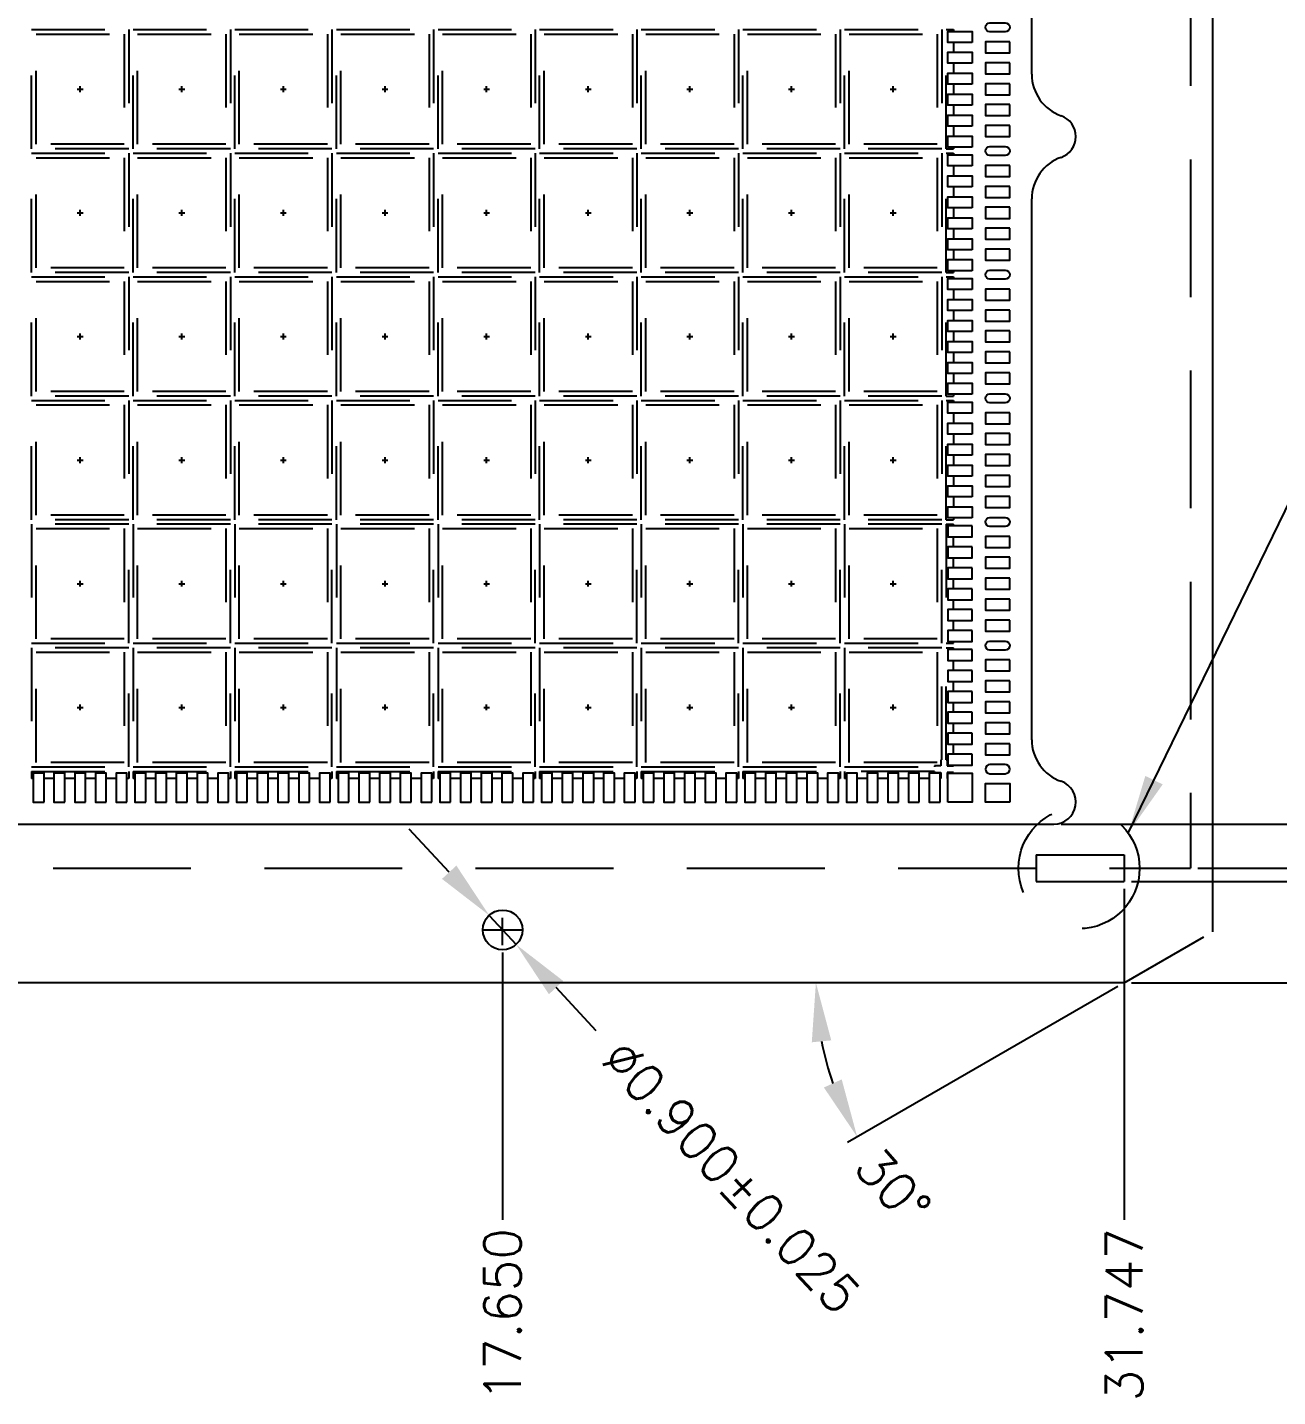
# Model space of a CAD drawing. Header units: millimetres. Extents: x 403.6 to 411.78, y 94.48 to 100.
# Drawn here: x 407 to 408.701, y 94.486 to 96.35 of the extents above; entities that cross this region are included whole.
import ezdxf

# ---------------------------------------------------------------- set-up
doc = ezdxf.new("R2010")
doc.units = ezdxf.units.MM
doc.header["$LTSCALE"] = 0.5
doc.header["$PDMODE"] = 98
for name, pattern in [('CENTER', [50.8, 31.75, -6.35, 6.35, -6.35]), ('HIDDEN', [0.375, 0.25, -0.125]), ('PHANTOM2', [31.75, 15.875, -3.175, 3.175, -3.175, 3.175, -3.175])]:
    doc.linetypes.add(name, pattern=pattern)
for name, color, linetype in [('1', 7, 'HIDDEN'), ('1D', 4, 'Continuous'), ('BTM', 7, 'HIDDEN'), ('CEN', 2, 'CENTER'), ('DIM', 3, 'Continuous'), ('PKG', 1, 'PHANTOM2')]:
    doc.layers.add(name, color=color, linetype=linetype)
doc.styles.add('SIMPLEX', font='simplex.shx')
doc.dimstyles.new('Standard2', dxfattribs={"dimtxt": 0.05, "dimasz": 0.08, "dimexe": 0.015, "dimexo": 0.01, "dimgap": 0.01, "dimtad": 1, "dimdec": 3, "dimlfac": 16.666667, "dimrnd": 0.0005, "dimzin": 1, "dimtxsty": 'SIMPLEX', "dimcen": 0.015, "dimclrd": 256, "dimclre": 256, "dimclrt": 256, "dimazin": 3, "dimtp": 0.03, "dimtm": 0.05, "dimtfac": 0.8, "dimtdec": 3, "dimtmove": 0, "dimatfit": 3, "dimfxl": 0.05, "dimtzin": 4, "dimlwd": -1, "dimlwe": -1})

# ---------------------------------------------------------------- blocks, each defined once
blk = doc.blocks.new('*D10')
at = {"layer": 'Defpoints', "color": 0, "ltscale": 0.1, "transparency": 16777216}
for p in [(406.5872, 97.1071), (408.492, 95.0491), (409.1126, 95.0491)]:
    blk.add_point(p, dxfattribs=at)
at = {"layer": 'DIM', "ltscale": 0.1, "transparency": 16777216}
blk.add_line((408.502, 95.0491), (409.1126, 95.0491), dxfattribs=at)
at = {"layer": 'DIM', "ltscale": 0.1, "transparency": 16777216, "insert": (409.2464, 95.0491), "char_height": 0.05, "attachment_point": 5, "style": 'SIMPLEX'}
blk.add_mtext('\\A1;34.300', dxfattribs=at)
blk = doc.blocks.new('*D19')
at = {"layer": 'Defpoints', "color": 0, "transparency": 16777216}
for p in [(408.582, 99.0451), (408.582, 95.2051), (409.9498, 95.2051)]:
    blk.add_point(p, dxfattribs=at)
at = {"layer": 'DIM', "transparency": 16777216}
for p, q in [((408.592, 99.0451), (409.9648, 99.0451)), ((409.9498, 98.9651), (409.9498, 97.6577)), ((409.9498, 95.2851), (409.9498, 96.5924)), ((408.592, 95.2051), (409.9648, 95.2051))]:
    blk.add_line(p, q, dxfattribs=at)
for points in [[(409.9365, 98.9651), (409.9631, 98.9651), (409.9498, 99.0451)], [(409.9365, 95.2851), (409.9631, 95.2851), (409.9498, 95.2051)]]:
    blk.add_solid(points, dxfattribs=at)
at = {"layer": 'DIM', "transparency": 16777216, "insert": (409.9498, 97.1251), "char_height": 0.05, "attachment_point": 5, "rotation": 90, "style": 'SIMPLEX'}
blk.add_mtext('\\A1;64.000%%P0.500(TAPE WIDTH)', dxfattribs=at)
blk = doc.blocks.new('*D20')
at = {"layer": 'Defpoints', "color": 0, "transparency": 16777216}
for p in [(408.3962, 98.9491), (408.3962, 95.2651), (409.7707, 95.2651)]:
    blk.add_point(p, dxfattribs=at)
at = {"layer": 'DIM', "transparency": 16777216}
for p, q in [((408.4062, 98.9491), (409.7857, 98.9491)), ((409.7707, 98.8691), (409.7707, 97.5254)), ((409.7707, 95.3451), (409.7707, 96.6887)), ((408.4062, 95.2651), (409.7857, 95.2651))]:
    blk.add_line(p, q, dxfattribs=at)
for points in [[(409.7574, 98.8691), (409.7841, 98.8691), (409.7707, 98.9491)], [(409.7574, 95.3451), (409.7841, 95.3451), (409.7707, 95.2651)]]:
    blk.add_solid(points, dxfattribs=at)
at = {"layer": 'DIM', "transparency": 16777216, "insert": (409.7707, 97.1071), "char_height": 0.05, "attachment_point": 5, "rotation": 90, "style": 'SIMPLEX'}
blk.add_mtext('\\A1;59.3X61.4(MOLD PKG)', dxfattribs=at)
blk = doc.blocks.new('*D24')
at = {"layer": 'Defpoints', "color": 0, "transparency": 16777216}
for p in [(406.5872, 97.1071), (408.492, 95.1871), (409.1126, 95.1485)]:
    blk.add_point(p, dxfattribs=at)
at = {"layer": 'DIM', "transparency": 16777216}
for p, q in [((408.502, 95.1871), (408.7926, 95.1871)), ((408.7926, 95.1871), (408.9526, 95.1485)), ((408.9526, 95.1485), (409.1126, 95.1485))]:
    blk.add_line(p, q, dxfattribs=at)
at = {"layer": 'DIM', "transparency": 16777216, "insert": (409.2464, 95.1485), "char_height": 0.05, "attachment_point": 5, "style": 'SIMPLEX'}
blk.add_mtext('\\A1;32.000', dxfattribs=at)
blk = doc.blocks.new('*D25')
at = {"layer": 'Defpoints', "color": 0, "ltscale": 0.1, "transparency": 16777216}
for p in [(406.5872, 97.1071), (408.492, 95.1871), (408.492, 94.7262)]:
    blk.add_point(p, dxfattribs=at)
at = {"layer": 'DIM', "ltscale": 0.1, "transparency": 16777216}
blk.add_line((408.492, 95.1771), (408.492, 94.7262), dxfattribs=at)
at = {"layer": 'DIM', "color": 1, "ltscale": 0.1, "transparency": 16777216, "insert": (408.492, 94.5972), "char_height": 0.05, "attachment_point": 5, "rotation": 90, "style": 'SIMPLEX'}
blk.add_mtext('\\A1;{\\C256;31.747}', dxfattribs=at)
blk = doc.blocks.new('*D26')
at = {"layer": 'Defpoints', "color": 0, "ltscale": 0.1, "transparency": 16777216}
for p in [(406.5872, 97.1071), (407.6462, 95.1002), (407.6462, 94.7262)]:
    blk.add_point(p, dxfattribs=at)
at = {"layer": 'DIM', "ltscale": 0.1, "transparency": 16777216}
blk.add_line((407.6462, 95.0902), (407.6462, 94.7262), dxfattribs=at)
at = {"layer": 'DIM', "ltscale": 0.1, "transparency": 16777216, "insert": (407.6462, 94.5972), "char_height": 0.05, "attachment_point": 5, "rotation": 90, "style": 'SIMPLEX'}
blk.add_mtext('\\A1;17.650', dxfattribs=at)
blk = doc.blocks.new('*D27')
at = {"layer": 'Defpoints', "color": 0, "ltscale": 0.1, "transparency": 16777216}
for p in [(407.6279, 95.1409), (407.6646, 95.1012)]:
    blk.add_point(p, dxfattribs=at)
at = {"layer": 'DIM', "linetype": 'ByBlock', "ltscale": 0.1, "transparency": 16777216}
for p, q in [((407.5735, 95.1995), (407.5191, 95.2582)), ((407.6279, 95.1409), (407.6646, 95.1012)), ((407.7733, 94.9839), (407.7189, 95.0426))]:
    blk.add_line(p, q, dxfattribs=at)
at = {"layer": 'DIM', "ltscale": 0.1, "transparency": 16777216}
for points in [[(407.5833, 95.2086), (407.5637, 95.1905), (407.6279, 95.1409)], [(407.7287, 95.0516), (407.7092, 95.0335), (407.6646, 95.1012)]]:
    blk.add_solid(points, dxfattribs=at)
at = {"layer": 'DIM', "ltscale": 0.1, "transparency": 16777216, "insert": (407.9573, 94.7853), "char_height": 0.05, "attachment_point": 5, "rotation": 312.8162, "style": 'SIMPLEX'}
blk.add_mtext('\\A1;∅0.900%%P0.025', dxfattribs=at)
blk = doc.blocks.new('*D37')
at = {"layer": 'Defpoints', "color": 0, "transparency": 16777216}
for p in [(408.612, 95.1183), (404.7345, 95.0491), (408.492, 95.0491), (408.492, 95.0491), (408.0789, 94.9762)]:
    blk.add_point(p, dxfattribs=at)
at = {"layer": 'DIM', "transparency": 16777216}
blk.add_line((408.4834, 95.0441), (408.1157, 94.8318), dxfattribs=at)
blk.add_arc((408.492, 95.0491), 0.4195, 190.9423, 199.0577, dxfattribs=at)
for points in [[(408.0669, 94.9681), (408.0934, 94.9707), (408.0725, 95.0491)], [(408.1076, 94.9176), (408.0834, 94.9065), (408.1287, 94.8393)]]:
    blk.add_solid(points, dxfattribs=at)
at = {"layer": 'DIM', "transparency": 16777216, "insert": (408.1776, 94.7713), "char_height": 0.05, "attachment_point": 5, "rotation": 311.4489, "style": 'SIMPLEX'}
blk.add_mtext('\\A1;30°', dxfattribs=at)
blk = doc.blocks.new('*U239')
at = {"layer": 'CEN', "ltscale": 0.003}
for p, q in [((-0.004, 0), (0.004, 0)), ((0, -0.004), (0, 0.004))]:
    blk.add_line(p, q, dxfattribs=at)
at = {"layer": 'PKG', "color": 1, "ltscale": 0.01}
blk.add_lwpolyline([(0.06, 0.075), (0.06, -0.075), (-0.06, -0.075), (-0.06, 0.075)], close=True, dxfattribs=at)
blk = doc.blocks.new('*U240')
at = {"layer": 'DIM', "color": 0, "linetype": 'ByBlock', "lineweight": -2, "transparency": 16777216}
for p in [(2.0745, 0.8415), (2.2128, 0.8415), (2.3511, 0.8415), (2.4894, 0.8415), (2.6277, 0.8415), (2.766, 0.8415), (2.9043, 0.8415), (3.0426, 0.8415), (3.1809, 0.8415), (2.0745, 0.6732), (2.2128, 0.6732), (2.3511, 0.6732), (2.4894, 0.6732), (2.6277, 0.6732), (2.766, 0.6732), (2.9043, 0.6732), (3.0426, 0.6732), (3.1809, 0.6732), (2.0745, 0.5049), (2.2128, 0.5049), (2.3511, 0.5049), (2.4894, 0.5049), (2.6277, 0.5049), (2.766, 0.5049), (2.9043, 0.5049), (3.0426, 0.5049), (3.1809, 0.5049), (2.0745, 0.3366), (2.2128, 0.3366), (2.3511, 0.3366), (2.4894, 0.3366), (2.6277, 0.3366), (2.766, 0.3366), (2.9043, 0.3366), (3.0426, 0.3366), (3.1809, 0.3366), (2.0745, 0.1683), (2.2128, 0.1683), (2.3511, 0.1683), (2.4894, 0.1683), (2.6277, 0.1683), (2.766, 0.1683), (2.9043, 0.1683), (3.0426, 0.1683), (3.1809, 0.1683), (2.0745, 0), (2.2128, 0), (2.3511, 0), (2.4894, 0), (2.6277, 0), (2.766, 0), (2.9043, 0), (3.0426, 0), (3.1809, 0)]:
    blk.add_blockref('*U239', p, dxfattribs=at)

msp = doc.modelspace()

# ---------------------------------------------------------------- linework, layer by layer
at = {"color": 2, "linetype": 'HIDDEN', "ltscale": 1.5}
msp.add_line((408.582031, 99.045054), (408.582031, 95.205054), dxfattribs=at)
for p, q in [((408.612031, 96.444054), (408.612031, 95.11835)), ((408.372031, 95.223054), (408.492031, 95.223054)), ((408.372031, 95.223054), (408.372031, 95.187054)), ((408.492031, 95.223054), (408.492031, 95.187054)), ((408.372031, 95.187054), (408.492031, 95.187054)), ((408.492031, 95.049054), (404.734511, 95.049054))]:
    msp.add_line(p, q)
at = {"ltscale": 0.1}
for points in [[(408.330061, 96.343554), (408.309361, 96.343554, -0.41421356), (408.303211, 96.349704), (408.303211, 96.349704, -0.41421356), (408.309361, 96.355854), (408.330061, 96.355854, -0.41421356), (408.336211, 96.349704), (408.336211, 96.349704, -0.41421356)], [(408.330061, 96.175254), (408.309361, 96.175254, -0.41421356), (408.303211, 96.181404), (408.303211, 96.181404, -0.41421356), (408.309361, 96.187554), (408.330061, 96.187554, -0.41421356), (408.336211, 96.181404), (408.336211, 96.181404, -0.41421356)], [(408.330061, 96.006954), (408.309361, 96.006954, -0.41421356), (408.303211, 96.013104), (408.303211, 96.013104, -0.41421356), (408.309361, 96.019254), (408.330061, 96.019254, -0.41421356), (408.336211, 96.013104), (408.336211, 96.013104, -0.41421356)], [(408.330061, 95.838654), (408.309361, 95.838654, -0.41421356), (408.303211, 95.844804), (408.303211, 95.844804, -0.41421356), (408.309361, 95.850954), (408.330061, 95.850954, -0.41421356), (408.336211, 95.844804), (408.336211, 95.844804, -0.41421356)], [(408.330061, 95.670354), (408.309361, 95.670354, -0.41421356), (408.303211, 95.676504), (408.303211, 95.676504, -0.41421356), (408.309361, 95.682654), (408.330061, 95.682654, -0.41421356), (408.336211, 95.676504), (408.336211, 95.676504, -0.41421356)], [(408.330061, 95.502054), (408.309361, 95.502054, -0.41421356), (408.303211, 95.508204), (408.303211, 95.508204, -0.41421356), (408.309361, 95.514354), (408.330061, 95.514354, -0.41421356), (408.336211, 95.508204), (408.336211, 95.508204, -0.41421356)], [(408.330061, 95.346054), (408.309361, 95.346054, 0.41421356), (408.303211, 95.339904), (408.303211, 95.339904, 0.41421356), (408.309361, 95.333754), (408.330061, 95.333754, 0.41421356), (408.336211, 95.339904), (408.336211, 95.339904, 0.41421356)]]:
    msp.add_lwpolyline(points, format="xyb", close=True, dxfattribs=at)
at = {"ltscale": 0.03}
for points in [[(408.285211, 96.329304), (408.252211, 96.329304), (408.252211, 96.344304), (408.285211, 96.344304)], [(408.285211, 96.300804), (408.252211, 96.300804), (408.252211, 96.315804), (408.285211, 96.315804)], [(408.285211, 96.272304), (408.252211, 96.272304), (408.252211, 96.287304), (408.285211, 96.287304)], [(408.285211, 96.243804), (408.252211, 96.243804), (408.252211, 96.258804), (408.285211, 96.258804)], [(408.285211, 96.215304), (408.252211, 96.215304), (408.252211, 96.230304), (408.285211, 96.230304)], [(408.285211, 96.186804), (408.252211, 96.186804), (408.252211, 96.201804), (408.285211, 96.201804)], [(408.285211, 96.161004), (408.252211, 96.161004), (408.252211, 96.176004), (408.285211, 96.176004)], [(408.285211, 96.132504), (408.252211, 96.132504), (408.252211, 96.147504), (408.285211, 96.147504)], [(408.285211, 96.104004), (408.252211, 96.104004), (408.252211, 96.119004), (408.285211, 96.119004)], [(408.285211, 96.075504), (408.252211, 96.075504), (408.252211, 96.090504), (408.285211, 96.090504)], [(408.285211, 96.047004), (408.252211, 96.047004), (408.252211, 96.062004), (408.285211, 96.062004)], [(408.285211, 96.018504), (408.252211, 96.018504), (408.252211, 96.033504), (408.285211, 96.033504)], [(408.285211, 95.992704), (408.252211, 95.992704), (408.252211, 96.007704), (408.285211, 96.007704)], [(408.285211, 95.964204), (408.252211, 95.964204), (408.252211, 95.979204), (408.285211, 95.979204)], [(408.285211, 95.935704), (408.252211, 95.935704), (408.252211, 95.950704), (408.285211, 95.950704)], [(408.285211, 95.907204), (408.252211, 95.907204), (408.252211, 95.922204), (408.285211, 95.922204)], [(408.285211, 95.878704), (408.252211, 95.878704), (408.252211, 95.893704), (408.285211, 95.893704)], [(408.285211, 95.850204), (408.252211, 95.850204), (408.252211, 95.865204), (408.285211, 95.865204)], [(408.285211, 95.824404), (408.252211, 95.824404), (408.252211, 95.839404), (408.285211, 95.839404)], [(408.285211, 95.795904), (408.252211, 95.795904), (408.252211, 95.810904), (408.285211, 95.810904)], [(408.285211, 95.767404), (408.252211, 95.767404), (408.252211, 95.782404), (408.285211, 95.782404)], [(408.285211, 95.738904), (408.252211, 95.738904), (408.252211, 95.753904), (408.285211, 95.753904)], [(408.285211, 95.710404), (408.252211, 95.710404), (408.252211, 95.725404), (408.285211, 95.725404)], [(408.285211, 95.681904), (408.252211, 95.681904), (408.252211, 95.696904), (408.285211, 95.696904)], [(408.285211, 95.671104), (408.252211, 95.671104), (408.252211, 95.656104), (408.285211, 95.656104)], [(408.285211, 95.642604), (408.252211, 95.642604), (408.252211, 95.627604), (408.285211, 95.627604)], [(408.285211, 95.614104), (408.252211, 95.614104), (408.252211, 95.599104), (408.285211, 95.599104)], [(408.285211, 95.585604), (408.252211, 95.585604), (408.252211, 95.570604), (408.285211, 95.570604)], [(408.285211, 95.557104), (408.252211, 95.557104), (408.252211, 95.542104), (408.285211, 95.542104)], [(408.285211, 95.528604), (408.252211, 95.528604), (408.252211, 95.513604), (408.285211, 95.513604)], [(408.285211, 95.502804), (408.252211, 95.502804), (408.252211, 95.487804), (408.285211, 95.487804)], [(408.285211, 95.474304), (408.252211, 95.474304), (408.252211, 95.459304), (408.285211, 95.459304)], [(408.285211, 95.445804), (408.252211, 95.445804), (408.252211, 95.430804), (408.285211, 95.430804)], [(408.285211, 95.417304), (408.252211, 95.417304), (408.252211, 95.402304), (408.285211, 95.402304)], [(408.285211, 95.388804), (408.252211, 95.388804), (408.252211, 95.373804), (408.285211, 95.373804)], [(408.285211, 95.360304), (408.252211, 95.360304), (408.252211, 95.345304), (408.285211, 95.345304)], [(407.022211, 95.295054), (407.022211, 95.334504), (407.007511, 95.334504), (407.007511, 95.295054)], [(407.050411, 95.295054), (407.050411, 95.334504), (407.035711, 95.334504), (407.035711, 95.295054)], [(407.078611, 95.295054), (407.078611, 95.334504), (407.063911, 95.334504), (407.063911, 95.295054)], [(407.106811, 95.295054), (407.106811, 95.334504), (407.092111, 95.334504), (407.092111, 95.295054)], [(407.135011, 95.295054), (407.135011, 95.334504), (407.120311, 95.334504), (407.120311, 95.295054)], [(407.160511, 95.295054), (407.160511, 95.334504), (407.145811, 95.334504), (407.145811, 95.295054)], [(407.188711, 95.295054), (407.188711, 95.334504), (407.174011, 95.334504), (407.174011, 95.295054)], [(407.216911, 95.295054), (407.216911, 95.334504), (407.202211, 95.334504), (407.202211, 95.295054)], [(407.245111, 95.295054), (407.245111, 95.334504), (407.230411, 95.334504), (407.230411, 95.295054)], [(407.273311, 95.295054), (407.273311, 95.334504), (407.258611, 95.334504), (407.258611, 95.295054)], [(407.298811, 95.295054), (407.298811, 95.334504), (407.284111, 95.334504), (407.284111, 95.295054)], [(407.327011, 95.295054), (407.327011, 95.334504), (407.312311, 95.334504), (407.312311, 95.295054)], [(407.355211, 95.295054), (407.355211, 95.334504), (407.340511, 95.334504), (407.340511, 95.295054)], [(407.383411, 95.295054), (407.383411, 95.334504), (407.368711, 95.334504), (407.368711, 95.295054)], [(407.411611, 95.295054), (407.411611, 95.334504), (407.396911, 95.334504), (407.396911, 95.295054)], [(407.437111, 95.295054), (407.437111, 95.334504), (407.422411, 95.334504), (407.422411, 95.295054)], [(407.465311, 95.295054), (407.465311, 95.334504), (407.450611, 95.334504), (407.450611, 95.295054)], [(407.493511, 95.295054), (407.493511, 95.334504), (407.478811, 95.334504), (407.478811, 95.295054)], [(407.521711, 95.295054), (407.521711, 95.334504), (407.507011, 95.334504), (407.507011, 95.295054)], [(407.549911, 95.295054), (407.549911, 95.334504), (407.535211, 95.334504), (407.535211, 95.295054)], [(407.575411, 95.295054), (407.575411, 95.334504), (407.560711, 95.334504), (407.560711, 95.295054)], [(407.603611, 95.295054), (407.603611, 95.334504), (407.588911, 95.334504), (407.588911, 95.295054)], [(407.631811, 95.295054), (407.631811, 95.334504), (407.617111, 95.334504), (407.617111, 95.295054)], [(407.660011, 95.295054), (407.660011, 95.334504), (407.645311, 95.334504), (407.645311, 95.295054)], [(407.688211, 95.295054), (407.688211, 95.334504), (407.673511, 95.334504), (407.673511, 95.295054)], [(407.713711, 95.295054), (407.713711, 95.334504), (407.699011, 95.334504), (407.699011, 95.295054)], [(407.741911, 95.295054), (407.741911, 95.334504), (407.727211, 95.334504), (407.727211, 95.295054)], [(407.770111, 95.295054), (407.770111, 95.334504), (407.755411, 95.334504), (407.755411, 95.295054)], [(407.798311, 95.295054), (407.798311, 95.334504), (407.783611, 95.334504), (407.783611, 95.295054)], [(407.826511, 95.295054), (407.826511, 95.334504), (407.811811, 95.334504), (407.811811, 95.295054)], [(407.852011, 95.295054), (407.852011, 95.334504), (407.837311, 95.334504), (407.837311, 95.295054)], [(407.880211, 95.295054), (407.880211, 95.334504), (407.865511, 95.334504), (407.865511, 95.295054)], [(407.908411, 95.295054), (407.908411, 95.334504), (407.893711, 95.334504), (407.893711, 95.295054)], [(407.936611, 95.295054), (407.936611, 95.334504), (407.921911, 95.334504), (407.921911, 95.295054)], [(407.964811, 95.295054), (407.964811, 95.334504), (407.950111, 95.334504), (407.950111, 95.295054)], [(407.990311, 95.295054), (407.990311, 95.334504), (407.975611, 95.334504), (407.975611, 95.295054)], [(408.018511, 95.295054), (408.018511, 95.334504), (408.003811, 95.334504), (408.003811, 95.295054)], [(408.046711, 95.295054), (408.046711, 95.334504), (408.032011, 95.334504), (408.032011, 95.295054)], [(408.074911, 95.295054), (408.074911, 95.334504), (408.060211, 95.334504), (408.060211, 95.295054)], [(408.103111, 95.295054), (408.103111, 95.334504), (408.088411, 95.334504), (408.088411, 95.295054)], [(408.128611, 95.295054), (408.128611, 95.334504), (408.113911, 95.334504), (408.113911, 95.295054)], [(408.156811, 95.295054), (408.156811, 95.334504), (408.142111, 95.334504), (408.142111, 95.295054)], [(408.185011, 95.295054), (408.185011, 95.334504), (408.170311, 95.334504), (408.170311, 95.295054)], [(408.213211, 95.295054), (408.213211, 95.334504), (408.198511, 95.334504), (408.198511, 95.295054)], [(408.241411, 95.295054), (408.241411, 95.334504), (408.226711, 95.334504), (408.226711, 95.295054)], [(408.252211, 95.295054), (408.252211, 95.334504), (408.285211, 95.334504), (408.285211, 95.295054)]]:
    msp.add_lwpolyline(points, close=True, dxfattribs=at)
at = {"ltscale": 0.1}
for points in [[(408.336211, 96.330054), (408.303211, 96.330054), (408.303211, 96.315054), (408.336211, 96.315054)], [(408.336211, 96.301554), (408.303211, 96.301554), (408.303211, 96.286554), (408.336211, 96.286554)], [(408.336211, 96.273054), (408.303211, 96.273054), (408.303211, 96.258054), (408.336211, 96.258054)], [(408.336211, 96.244554), (408.303211, 96.244554), (408.303211, 96.229554), (408.336211, 96.229554)], [(408.336211, 96.216054), (408.303211, 96.216054), (408.303211, 96.201054), (408.336211, 96.201054)], [(408.336211, 96.161754), (408.303211, 96.161754), (408.303211, 96.146754), (408.336211, 96.146754)], [(408.336211, 96.133254), (408.303211, 96.133254), (408.303211, 96.118254), (408.336211, 96.118254)], [(408.336211, 96.104754), (408.303211, 96.104754), (408.303211, 96.089754), (408.336211, 96.089754)], [(408.336211, 96.076254), (408.303211, 96.076254), (408.303211, 96.061254), (408.336211, 96.061254)], [(408.336211, 96.047754), (408.303211, 96.047754), (408.303211, 96.032754), (408.336211, 96.032754)], [(408.336211, 95.993454), (408.303211, 95.993454), (408.303211, 95.978454), (408.336211, 95.978454)], [(408.336211, 95.964954), (408.303211, 95.964954), (408.303211, 95.949954), (408.336211, 95.949954)], [(408.336211, 95.936454), (408.303211, 95.936454), (408.303211, 95.921454), (408.336211, 95.921454)], [(408.336211, 95.907954), (408.303211, 95.907954), (408.303211, 95.892954), (408.336211, 95.892954)], [(408.336211, 95.879454), (408.303211, 95.879454), (408.303211, 95.864454), (408.336211, 95.864454)], [(408.336211, 95.825154), (408.303211, 95.825154), (408.303211, 95.810154), (408.336211, 95.810154)], [(408.336211, 95.796654), (408.303211, 95.796654), (408.303211, 95.781654), (408.336211, 95.781654)], [(408.336211, 95.768154), (408.303211, 95.768154), (408.303211, 95.753154), (408.336211, 95.753154)], [(408.336211, 95.739654), (408.303211, 95.739654), (408.303211, 95.724654), (408.336211, 95.724654)], [(408.336211, 95.711154), (408.303211, 95.711154), (408.303211, 95.696154), (408.336211, 95.696154)], [(408.336211, 95.656854), (408.303211, 95.656854), (408.303211, 95.641854), (408.336211, 95.641854)], [(408.336211, 95.628354), (408.303211, 95.628354), (408.303211, 95.613354), (408.336211, 95.613354)], [(408.336211, 95.599854), (408.303211, 95.599854), (408.303211, 95.584854), (408.336211, 95.584854)], [(408.336211, 95.571354), (408.303211, 95.571354), (408.303211, 95.556354), (408.336211, 95.556354)], [(408.336211, 95.542854), (408.303211, 95.542854), (408.303211, 95.527854), (408.336211, 95.527854)], [(408.336211, 95.488554), (408.303211, 95.488554), (408.303211, 95.473554), (408.336211, 95.473554)], [(408.336211, 95.460054), (408.303211, 95.460054), (408.303211, 95.445054), (408.336211, 95.445054)], [(408.336211, 95.431554), (408.303211, 95.431554), (408.303211, 95.416554), (408.336211, 95.416554)], [(408.336211, 95.403054), (408.303211, 95.403054), (408.303211, 95.388054), (408.336211, 95.388054)], [(408.336211, 95.374554), (408.303211, 95.374554), (408.303211, 95.359554), (408.336211, 95.359554)], [(408.336211, 95.295054), (408.303211, 95.295054), (408.303211, 95.320254), (408.336211, 95.320254)]]:
    msp.add_lwpolyline(points, close=True, dxfattribs=at)
at = {"color": 0}
msp.add_circle((407.646211, 95.121054), 0.027, dxfattribs=at)
at = {"layer": '1'}
msp.add_line((408.492031, 95.049054), (408.612031, 95.118336), dxfattribs=at)
at = {"layer": '1D', "linetype": 'CENTER'}
for p, q in [((408.366211, 96.285907), (408.366211, 97.022201)), ((408.366211, 95.379907), (408.366211, 96.116201)), ((407.61925, 95.121054), (407.673172, 95.121054)), ((407.646211, 95.100219), (407.646211, 95.137329))]:
    msp.add_line(p, q, dxfattribs=at)
at = {"layer": '1D'}
msp.add_line((404.778211, 95.265054), (408.396211, 95.265054), dxfattribs=at)
at = {"layer": '1D', "color": 2, "linetype": 'HIDDEN', "ltscale": 1.5}
msp.add_line((404.734511, 95.205054), (408.582031, 95.205054), dxfattribs=at)
at = {"layer": '1D', "color": 1, "linetype": 'HIDDEN'}
msp.add_circle((408.430529, 95.205054), 0.082406, dxfattribs=at)
at = {"layer": '1D', "color": 4}
for centre, radius, start, end in [((408.426211, 96.285907), 0.06, 180, 250.528779), ((408.396211, 96.201054), 0.03, 289.471221, 70.528779), ((408.426211, 96.116201), 0.06, 109.471221, 180), ((408.426211, 95.379907), 0.06, 180, 250.528779), ((408.396211, 95.295054), 0.03, 270, 70.528779)]:
    msp.add_arc(centre, radius, start, end, dxfattribs=at)
at = {"layer": 'BTM', "ltscale": 0.03}
for p, q in [((408.249811, 96.184404), (408.249811, 96.346704)), ((408.249811, 96.346704), (408.259561, 96.346704)), ((408.259561, 96.346704), (408.259561, 96.344304)), ((408.259561, 96.329304), (408.259561, 96.315804)), ((408.259561, 96.300804), (408.259561, 96.287304)), ((408.259561, 96.272304), (408.259561, 96.258804)), ((408.259561, 96.243804), (408.259561, 96.230304)), ((408.259561, 96.215304), (408.259561, 96.201804)), ((408.249811, 96.184404), (408.259561, 96.184404)), ((408.259561, 96.186804), (408.259561, 96.184404)), ((408.249811, 96.016104), (408.249811, 96.178404)), ((408.249811, 96.178404), (408.259561, 96.178404)), ((408.259561, 96.178404), (408.259561, 96.176004)), ((408.259561, 96.161004), (408.259561, 96.147504)), ((408.259561, 96.132504), (408.259561, 96.119004)), ((408.259561, 96.104004), (408.259561, 96.090504)), ((408.259561, 96.075504), (408.259561, 96.062004)), ((408.259561, 96.047004), (408.259561, 96.033504)), ((408.249811, 96.016104), (408.259561, 96.016104)), ((408.259561, 96.018504), (408.259561, 96.016104)), ((408.249811, 95.847804), (408.249811, 96.010104)), ((408.249811, 96.010104), (408.259561, 96.010104)), ((408.259561, 96.010104), (408.259561, 96.007704)), ((408.259561, 95.992704), (408.259561, 95.979204)), ((408.259561, 95.964204), (408.259561, 95.950704)), ((408.259561, 95.935704), (408.259561, 95.922204)), ((408.259561, 95.907204), (408.259561, 95.893704)), ((408.259561, 95.878704), (408.259561, 95.865204)), ((408.249811, 95.847804), (408.259561, 95.847804)), ((408.259561, 95.850204), (408.259561, 95.847804)), ((408.249811, 95.679504), (408.249811, 95.841804)), ((408.249811, 95.841804), (408.259561, 95.841804)), ((408.259561, 95.841804), (408.259561, 95.839404)), ((408.259561, 95.824404), (408.259561, 95.810904)), ((408.259561, 95.795904), (408.259561, 95.782404)), ((408.259561, 95.767404), (408.259561, 95.753904)), ((408.259561, 95.738904), (408.259561, 95.725404)), ((408.259561, 95.710404), (408.259561, 95.696904)), ((408.249811, 95.679504), (408.259561, 95.679504)), ((408.259561, 95.681904), (408.259561, 95.679504)), ((408.249811, 95.673504), (408.249811, 95.511204)), ((408.249811, 95.673504), (408.259561, 95.673504)), ((408.259561, 95.671104), (408.259561, 95.673504)), ((408.259561, 95.642604), (408.259561, 95.656104)), ((408.259561, 95.614104), (408.259561, 95.627604)), ((408.259561, 95.585604), (408.259561, 95.599104)), ((408.259561, 95.557104), (408.259561, 95.570604)), ((408.259561, 95.528604), (408.259561, 95.542104)), ((408.249811, 95.511204), (408.259561, 95.511204)), ((408.259561, 95.511204), (408.259561, 95.513604)), ((408.249811, 95.352654), (408.249811, 95.505204)), ((408.249811, 95.505204), (408.259561, 95.505204)), ((408.259561, 95.502804), (408.259561, 95.505204)), ((408.259561, 95.474304), (408.259561, 95.487804)), ((408.259561, 95.445804), (408.259561, 95.459304)), ((408.259561, 95.417304), (408.259561, 95.430804)), ((408.259561, 95.388804), (408.259561, 95.402304)), ((408.259561, 95.360304), (408.259561, 95.373804)), ((407.005111, 95.336904), (407.137411, 95.336904)), ((407.005111, 95.336904), (407.005111, 95.327154)), ((407.007511, 95.327154), (407.005111, 95.327154)), ((407.035711, 95.327154), (407.022211, 95.327154)), ((407.063911, 95.327154), (407.050411, 95.327154)), ((407.092111, 95.327154), (407.078611, 95.327154)), ((407.120311, 95.327154), (407.106811, 95.327154)), ((407.137411, 95.327154), (407.135011, 95.327154)), ((407.137411, 95.336904), (407.137411, 95.327154)), ((407.143411, 95.336904), (407.275711, 95.336904)), ((407.143411, 95.336904), (407.143411, 95.327154)), ((407.145811, 95.327154), (407.143411, 95.327154)), ((407.174011, 95.327154), (407.160511, 95.327154)), ((407.202211, 95.327154), (407.188711, 95.327154)), ((407.230411, 95.327154), (407.216911, 95.327154)), ((407.258611, 95.327154), (407.245111, 95.327154)), ((407.275711, 95.327154), (407.273311, 95.327154)), ((407.275711, 95.336904), (407.275711, 95.327154)), ((407.281711, 95.336904), (407.414011, 95.336904)), ((407.281711, 95.336904), (407.281711, 95.327154)), ((407.284111, 95.327154), (407.281711, 95.327154)), ((407.312311, 95.327154), (407.298811, 95.327154)), ((407.340511, 95.327154), (407.327011, 95.327154)), ((407.368711, 95.327154), (407.355211, 95.327154)), ((407.396911, 95.327154), (407.383411, 95.327154)), ((407.414011, 95.327154), (407.411611, 95.327154)), ((407.414011, 95.336904), (407.414011, 95.327154)), ((407.420011, 95.336904), (407.552311, 95.336904)), ((407.420011, 95.336904), (407.420011, 95.327154)), ((407.422411, 95.327154), (407.420011, 95.327154)), ((407.450611, 95.327154), (407.437111, 95.327154)), ((407.478811, 95.327154), (407.465311, 95.327154)), ((407.507011, 95.327154), (407.493511, 95.327154)), ((407.535211, 95.327154), (407.521711, 95.327154)), ((407.552311, 95.327154), (407.549911, 95.327154)), ((407.552311, 95.336904), (407.552311, 95.327154)), ((407.558311, 95.336904), (407.690611, 95.336904)), ((407.558311, 95.336904), (407.558311, 95.327154)), ((407.560711, 95.327154), (407.558311, 95.327154)), ((407.588911, 95.327154), (407.575411, 95.327154)), ((407.617111, 95.327154), (407.603611, 95.327154)), ((407.645311, 95.327154), (407.631811, 95.327154)), ((407.673511, 95.327154), (407.660011, 95.327154)), ((407.690611, 95.327154), (407.688211, 95.327154)), ((407.690611, 95.336904), (407.690611, 95.327154)), ((407.696611, 95.336904), (407.828911, 95.336904)), ((407.696611, 95.336904), (407.696611, 95.327154)), ((407.699011, 95.327154), (407.696611, 95.327154)), ((407.727211, 95.327154), (407.713711, 95.327154)), ((407.755411, 95.327154), (407.741911, 95.327154)), ((407.783611, 95.327154), (407.770111, 95.327154)), ((407.811811, 95.327154), (407.798311, 95.327154)), ((407.828911, 95.327154), (407.826511, 95.327154)), ((407.828911, 95.336904), (407.828911, 95.327154)), ((407.834911, 95.336904), (407.967211, 95.336904)), ((407.834911, 95.336904), (407.834911, 95.327154)), ((407.837311, 95.327154), (407.834911, 95.327154)), ((407.865511, 95.327154), (407.852011, 95.327154)), ((407.893711, 95.327154), (407.880211, 95.327154)), ((407.921911, 95.327154), (407.908411, 95.327154)), ((407.950111, 95.327154), (407.936611, 95.327154)), ((407.967211, 95.327154), (407.964811, 95.327154)), ((407.967211, 95.336904), (407.967211, 95.327154)), ((407.973211, 95.336904), (408.105511, 95.336904)), ((407.973211, 95.336904), (407.973211, 95.327154)), ((407.975611, 95.327154), (407.973211, 95.327154)), ((408.003811, 95.327154), (407.990311, 95.327154)), ((408.032011, 95.327154), (408.018511, 95.327154)), ((408.060211, 95.327154), (408.046711, 95.327154)), ((408.088411, 95.327154), (408.074911, 95.327154)), ((408.105511, 95.327154), (408.103111, 95.327154)), ((408.105511, 95.336904), (408.105511, 95.327154)), ((408.234061, 95.336904), (408.111511, 95.336904)), ((408.111511, 95.336904), (408.111511, 95.327154)), ((408.113911, 95.327154), (408.111511, 95.327154)), ((408.142111, 95.327154), (408.128611, 95.327154)), ((408.170311, 95.327154), (408.156811, 95.327154)), ((408.198511, 95.327154), (408.185011, 95.327154)), ((408.226711, 95.327154), (408.213211, 95.327154))]:
    msp.add_line(p, q, dxfattribs=at)
for points in [[(407.137411, 96.184404), (407.005111, 96.184404), (407.005111, 96.346704), (407.137411, 96.346704)], [(407.275711, 96.184404), (407.143411, 96.184404), (407.143411, 96.346704), (407.275711, 96.346704)], [(407.414011, 96.184404), (407.281711, 96.184404), (407.281711, 96.346704), (407.414011, 96.346704)], [(407.552311, 96.184404), (407.420011, 96.184404), (407.420011, 96.346704), (407.552311, 96.346704)], [(407.690611, 96.184404), (407.558311, 96.184404), (407.558311, 96.346704), (407.690611, 96.346704)], [(407.828911, 96.184404), (407.696611, 96.184404), (407.696611, 96.346704), (407.828911, 96.346704)], [(407.967211, 96.184404), (407.834911, 96.184404), (407.834911, 96.346704), (407.967211, 96.346704)], [(408.105511, 96.184404), (407.973211, 96.184404), (407.973211, 96.346704), (408.105511, 96.346704)], [(408.243811, 96.184404), (408.111511, 96.184404), (408.111511, 96.346704), (408.243811, 96.346704)], [(407.137411, 96.016104), (407.005111, 96.016104), (407.005111, 96.178404), (407.137411, 96.178404)], [(407.275711, 96.016104), (407.143411, 96.016104), (407.143411, 96.178404), (407.275711, 96.178404)], [(407.414011, 96.016104), (407.281711, 96.016104), (407.281711, 96.178404), (407.414011, 96.178404)], [(407.552311, 96.016104), (407.420011, 96.016104), (407.420011, 96.178404), (407.552311, 96.178404)], [(407.690611, 96.016104), (407.558311, 96.016104), (407.558311, 96.178404), (407.690611, 96.178404)], [(407.828911, 96.016104), (407.696611, 96.016104), (407.696611, 96.178404), (407.828911, 96.178404)], [(407.967211, 96.016104), (407.834911, 96.016104), (407.834911, 96.178404), (407.967211, 96.178404)], [(408.105511, 96.016104), (407.973211, 96.016104), (407.973211, 96.178404), (408.105511, 96.178404)], [(408.243811, 96.016104), (408.111511, 96.016104), (408.111511, 96.178404), (408.243811, 96.178404)], [(407.137411, 95.847804), (407.005111, 95.847804), (407.005111, 96.010104), (407.137411, 96.010104)], [(407.275711, 95.847804), (407.143411, 95.847804), (407.143411, 96.010104), (407.275711, 96.010104)], [(407.414011, 95.847804), (407.281711, 95.847804), (407.281711, 96.010104), (407.414011, 96.010104)], [(407.552311, 95.847804), (407.420011, 95.847804), (407.420011, 96.010104), (407.552311, 96.010104)], [(407.690611, 95.847804), (407.558311, 95.847804), (407.558311, 96.010104), (407.690611, 96.010104)], [(407.828911, 95.847804), (407.696611, 95.847804), (407.696611, 96.010104), (407.828911, 96.010104)], [(407.967211, 95.847804), (407.834911, 95.847804), (407.834911, 96.010104), (407.967211, 96.010104)], [(408.105511, 95.847804), (407.973211, 95.847804), (407.973211, 96.010104), (408.105511, 96.010104)], [(408.243811, 95.847804), (408.111511, 95.847804), (408.111511, 96.010104), (408.243811, 96.010104)], [(407.137411, 95.679504), (407.005111, 95.679504), (407.005111, 95.841804), (407.137411, 95.841804)], [(407.275711, 95.679504), (407.143411, 95.679504), (407.143411, 95.841804), (407.275711, 95.841804)], [(407.414011, 95.679504), (407.281711, 95.679504), (407.281711, 95.841804), (407.414011, 95.841804)], [(407.552311, 95.679504), (407.420011, 95.679504), (407.420011, 95.841804), (407.552311, 95.841804)], [(407.690611, 95.679504), (407.558311, 95.679504), (407.558311, 95.841804), (407.690611, 95.841804)], [(407.828911, 95.679504), (407.696611, 95.679504), (407.696611, 95.841804), (407.828911, 95.841804)], [(407.967211, 95.679504), (407.834911, 95.679504), (407.834911, 95.841804), (407.967211, 95.841804)], [(408.105511, 95.679504), (407.973211, 95.679504), (407.973211, 95.841804), (408.105511, 95.841804)], [(408.243811, 95.679504), (408.111511, 95.679504), (408.111511, 95.841804), (408.243811, 95.841804)], [(407.137411, 95.673504), (407.005111, 95.673504), (407.005111, 95.511204), (407.137411, 95.511204)], [(407.275711, 95.673504), (407.143411, 95.673504), (407.143411, 95.511204), (407.275711, 95.511204)], [(407.414011, 95.673504), (407.281711, 95.673504), (407.281711, 95.511204), (407.414011, 95.511204)], [(407.552311, 95.673504), (407.420011, 95.673504), (407.420011, 95.511204), (407.552311, 95.511204)], [(407.690611, 95.673504), (407.558311, 95.673504), (407.558311, 95.511204), (407.690611, 95.511204)], [(407.828911, 95.673504), (407.696611, 95.673504), (407.696611, 95.511204), (407.828911, 95.511204)], [(407.967211, 95.673504), (407.834911, 95.673504), (407.834911, 95.511204), (407.967211, 95.511204)], [(408.105511, 95.673504), (407.973211, 95.673504), (407.973211, 95.511204), (408.105511, 95.511204)], [(408.243811, 95.673504), (408.111511, 95.673504), (408.111511, 95.511204), (408.243811, 95.511204)], [(407.137411, 95.505204), (407.005111, 95.505204), (407.005111, 95.342904), (407.137411, 95.342904)], [(407.275711, 95.505204), (407.143411, 95.505204), (407.143411, 95.342904), (407.275711, 95.342904)], [(407.414011, 95.505204), (407.281711, 95.505204), (407.281711, 95.342904), (407.414011, 95.342904)], [(407.552311, 95.505204), (407.420011, 95.505204), (407.420011, 95.342904), (407.552311, 95.342904)], [(407.690611, 95.505204), (407.558311, 95.505204), (407.558311, 95.342904), (407.690611, 95.342904)], [(407.828911, 95.505204), (407.696611, 95.505204), (407.696611, 95.342904), (407.828911, 95.342904)], [(407.967211, 95.505204), (407.834911, 95.505204), (407.834911, 95.342904), (407.967211, 95.342904)], [(408.105511, 95.505204), (407.973211, 95.505204), (407.973211, 95.342904), (408.105511, 95.342904)]]:
    msp.add_lwpolyline(points, close=True, dxfattribs=at)
for points in [[(408.243811, 95.352654), (408.243811, 95.505204), (408.111511, 95.505204), (408.111511, 95.342904), (408.234061, 95.342904)], [(408.243811, 95.352654), (408.242311, 95.352654), (408.242311, 95.344404), (408.234061, 95.344404), (408.234061, 95.342904)], [(408.249811, 95.352654), (408.251311, 95.352654), (408.251311, 95.344404), (408.259561, 95.344404), (408.259561, 95.345304)], [(408.234061, 95.336904), (408.234061, 95.335404), (408.242311, 95.335404), (408.242311, 95.327154), (408.241411, 95.327154)], [(408.259561, 95.334504), (408.259561, 95.335404), (408.251311, 95.335404), (408.251311, 95.327154), (408.252211, 95.327154)]]:
    msp.add_lwpolyline(points, dxfattribs=at)

# ---------------------------------------------------------------- block references
at = {"layer": 'DIM'}
msp.add_blockref('*U240', (404.996761, 95.424054), dxfattribs=at)

# ---------------------------------------------------------------- dimensions: what is measured, and where the dimension line sits
for base, p1, p2, text, picture, middle in [((409.949814, 95.205054), (408.582031, 99.045054), (408.582031, 95.205054), '64.000%%P0.500(TAPE WIDTH)', '*D19', (409.949814, 97.125054)), ((409.770721, 95.265054), (408.396211, 98.949054), (408.396211, 95.265054), '59.3X61.4(MOLD PKG)', '*D20', (409.770721, 97.107054))]:
    dim = msp.add_linear_dim(base=base, p1=p1, p2=p2, angle=90, text=text, dimstyle='Standard2', dxfattribs=at)
    dim.commit()
    dim.dimension.update_dxf_attribs({"geometry": picture, "text_midpoint": middle})
at = {"layer": 'DIM', "color": 1, "ltscale": 0.1}
for feature_location, offset, dtype, picture, middle in [((408.492031, 95.049054), (0.620573, 0), 0, '*D10', (409.246413, 95.049054)), ((407.646211, 95.100219), (0, -0.374017), 1, '*D26', (407.646211, 94.597154))]:
    dim = msp.add_ordinate_dim(feature_location=feature_location, offset=offset, dtype=dtype, origin=(406.587211, 97.107054), dimstyle='Standard2', override={"dimarcsym": 1}, dxfattribs=at)
    dim.commit()
    dim.dimension.update_dxf_attribs({"geometry": picture, "text_midpoint": middle})
at = {"layer": 'DIM'}
dim = msp.add_ordinate_dim(feature_location=(408.492031, 95.187054), offset=(0.620573, -0.038516), dtype=0, origin=(406.587211, 97.107054), dimstyle='Standard2', dxfattribs=at)
dim.commit()
dim.dimension.update_dxf_attribs({"geometry": '*D24', "text_midpoint": (409.246413, 95.148539)})
at = {"layer": 'DIM', "ltscale": 0.1}
dim = msp.add_ordinate_dim(feature_location=(408.492031, 95.187054), offset=(0, -0.460852), dtype=1, origin=(406.587211, 97.107054), text='{\\C256;<>}', dimstyle='Standard2', override={"dimclrt": 1}, dxfattribs=at)
dim.commit()
dim.dimension.update_dxf_attribs({"geometry": '*D25', "text_midpoint": (408.492031, 94.597154)})
at = {"layer": 'DIM', "color": 1, "ltscale": 0.1}
dim = msp.add_diameter_dim_2p(p1=(407.62786, 95.14086), p2=(407.664561, 95.101249), text='<>%%P0.025', dimstyle='Standard2', override={"dimarcsym": 1}, dxfattribs=at)
dim.commit()
dim.dimension.update_dxf_attribs({"geometry": '*D27', "text_midpoint": (407.957296, 94.785303)})
at = {"layer": 'DIM'}
dim = msp.add_angular_dim_2l(base=(408.078873, 94.976203), line1=((408.492031, 95.049054), (404.734511, 95.049054)), line2=((408.492031, 95.049054), (408.612031, 95.118336)), dimstyle='Standard2', dxfattribs=at)
dim.commit()
dim.dimension.update_dxf_attribs({"geometry": '*D37', "text_midpoint": (408.177572, 94.771345), "dimtype": 162})

# ---------------------------------------------------------------- leaders
at = {"layer": '1D', "ltscale": 0.1}
msp.add_leader([(408.497555, 95.252993), (408.728239, 95.727009), (409.297329, 95.727009)], dimstyle='Standard2', override={"dimgap": 0.027, "dimtad": 0}, dxfattribs=at)

doc.saveas('drawing.dxf')
